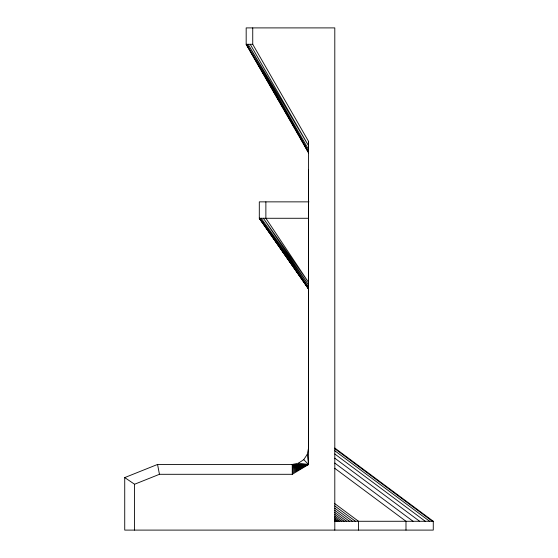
<?xml version="1.0" encoding="UTF-8"?>
<svg xmlns="http://www.w3.org/2000/svg" width="558" height="558" viewBox="0 0 558 558"><rect width="100%" height="100%" fill="white"/><g stroke="black" fill="none" stroke-linecap="round" stroke-linejoin="round"><path stroke-width="0.84" d="M252.739 27.9L252.739 44.298L308.553 141.376L308.553 152.801L308.553 151.929L246.678 44.298L308.553 149.453L248.101 44.298L308.553 145.75L250.228 44.298M308.546 448.039L307.291 454.324L308.539 464.451L157.551 464.451L124.727 477.585L134.576 484.246L159.448 474.3L292.294 474.3L308.539 464.451L308.553 141.376M292.294 474.3L292.294 464.451L298.411 463.203L303.733 459.646L307.291 454.324M292.294 473.017L308.539 464.451L303.733 459.646M292.294 471.754L308.539 464.451L298.411 463.203M292.294 470.534L308.539 464.451L292.294 464.535M292.294 469.376L308.539 464.451L292.294 464.786M292.294 468.308L308.539 464.451L292.294 465.205M292.294 467.339L308.539 464.451L292.294 465.77M292.294 466.488L308.539 464.451M252.739 44.298L246.176 44.298L246.176 27.9L334.8 27.9L334.8 530.1M308.951 201.863L259.303 201.863L259.303 218.276L308.539 218.276M334.8 521.277L433.273 521.277L433.273 530.1L124.727 530.1L124.727 477.585M334.8 448.039L433.273 521.277M334.8 448.73L432.338 521.277M334.8 450.759L429.618 521.277M334.8 453.982L425.28 521.277M334.8 458.188L419.63 521.277M334.8 463.084L413.046 521.277M334.8 468.336L405.987 521.277L405.987 530.1M334.8 503.63L358.529 521.277L358.529 530.1M334.8 505.932L355.432 521.277M334.8 508.199L352.384 521.277M334.8 510.382L349.447 521.277M334.8 512.453L346.664 521.277M334.8 514.371L344.084 521.277M334.8 516.108L341.747 521.277M334.8 517.629L339.703 521.277M334.8 518.912L337.981 521.277M334.8 519.93L336.607 521.277M334.8 520.677L335.609 521.277M301.362 278.017L308.539 288.946L259.303 218.255L308.539 288.444L259.805 218.255L308.539 287.007L261.228 218.255L308.539 284.873L263.355 218.255L308.539 282.362L265.873 218.255L265.873 201.863M259.303 218.213L308.539 288.946M298.007 272.918L300.009 275.959M246.678 44.298L248.003 46.551M308.435 152.62L297.965 133.55M308.553 151.929L246.176 44.298L308.553 152.801M157.551 464.451L159.448 474.3M308.539 170.037L308.539 449.643M134.576 484.246L134.576 530.1"/></g></svg>
